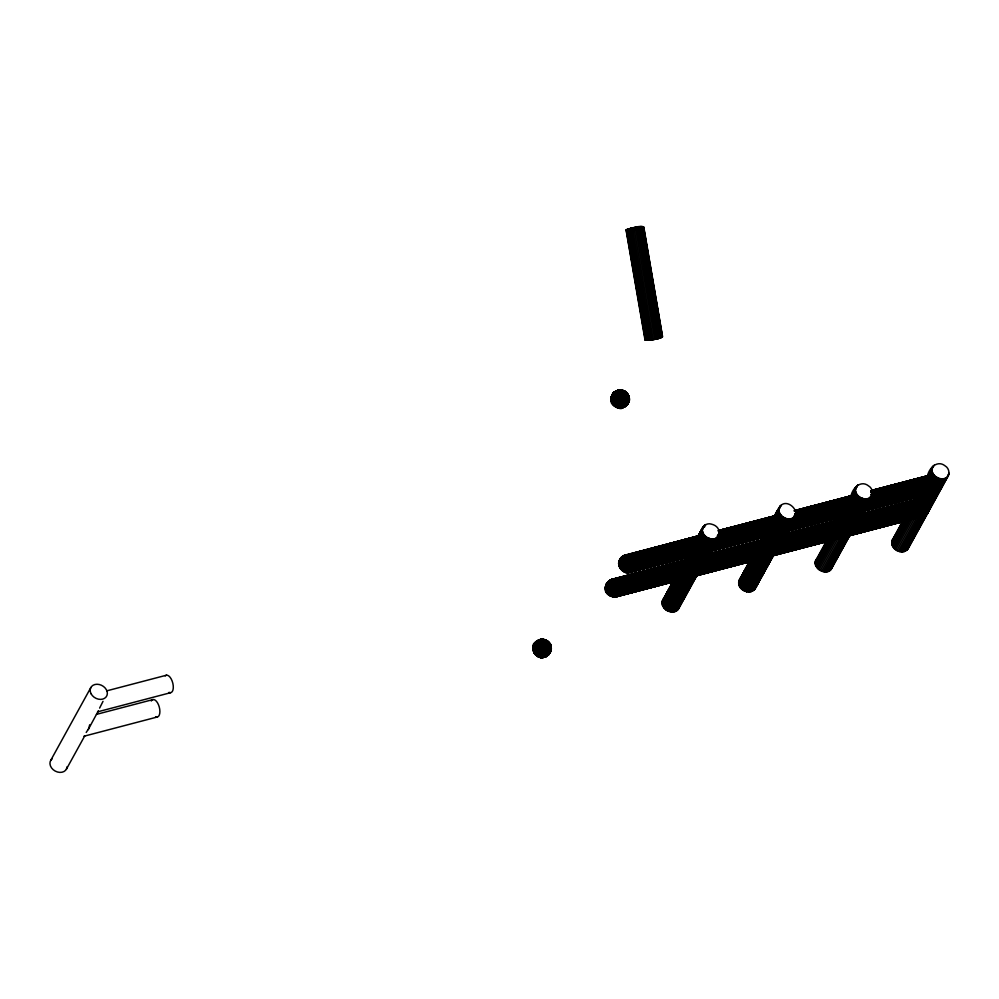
<?xml version="1.0" encoding="UTF-8"?>
<svg xmlns="http://www.w3.org/2000/svg" width="999" height="999" viewBox="0 0 999 999"><rect width="100%" height="100%" fill="white"/><g stroke="black" fill="none" stroke-linecap="round" stroke-linejoin="round"><path stroke-width="1.5" d="M613.074 403.921C604.907 386.663 632.217 385.577 624.712 405.332C622.527 411.438 608.004 405.182 615.022 400.062C618.044 396.328 630.943 391.021 628.796 400.075M617.22 407.08L618.793 407.792C635.514 405.507 629.832 385.027 615.122 399.038C605.194 411.451 634.44 409.39 628.771 396.153M534.028 650.849C530.382 644.193 544.892 636.188 549.313 642.819C556.555 647.414 537.062 665.734 550.711 651.198C553.646 640.446 536.463 648.026 535.651 654.208C539.66 660.963 553.034 655.431 550.886 647.402M535.239 653.621C537.025 657.292 541.758 658.353 545.329 656.93C547.24 656.668 551.685 651.161 547.952 654.52C541.795 659.128 529.283 645.217 537.737 641.383C522.939 644.542 546.328 670.416 551.161 647.764M613.036 402.21C608.666 400.025 622.14 391.358 627.035 393.456C634.003 400.824 623.551 411.201 615.596 405.594C609.228 402.722 610.377 392.457 617.032 390.946C621.216 394.268 623.164 400.974 624.125 406.281C623.851 408.504 631.78 401.236 628.608 397.54C623.851 395.891 612.25 401.323 615.534 406.655C632.117 416.833 620.242 382.917 614.697 393.119M624.313 406.868L622.989 407.53L624.038 407.13L624.063 405.944L615.884 391.146L624.387 406.668L626.523 404.233L625.087 406.556L622.427 404.158L622.677 401.873C620.217 393.781 610.389 387.212 624.924 391.308C633.229 396.004 625.911 411.026 616.97 407.355M629.183 399.038C628.034 391.333 616.208 398.626 613.761 402.709C612.724 409.615 626.435 409.777 626.51 402.21C631.018 379.732 599.325 393.594 615.784 406.793M628.808 400.686L629.195 398.439M621.39 391.158C610.651 387.874 630.406 391.72 620.616 390.621L622.839 391.046L620.491 390.047L616.808 391.283L620.841 390.01L626.236 392.295M625.774 406.056L623.251 406.019L619.168 401.448C614.26 397.39 613.636 384.028 617.981 396.978C620.104 399.875 621.228 405.919 625.511 402.959C627.597 402.16 628.121 404.695 626.348 405.532C622.552 409.977 618.955 405.794 624.787 404.295C631.518 407.18 608.566 409.403 611.301 399.9M627.722 395.991L628.371 397.19L628.234 394.905L626.723 392.757L622.327 390.234M624.088 390.859C642.994 410.177 595.504 412.4 626.111 398.613C633.915 397.165 623.813 410.264 624.338 404.957C624.213 400.462 621.952 389.36 616.283 391.183M618.144 407.043C629.782 412.375 623.738 387.113 616.52 391.321C628.209 386.126 628.284 416.346 615.047 406.143M626.873 405.045L627.984 401.223M624.662 405.519L625.174 406.456L620.067 402.585L620.379 399.837C622.614 398.713 628.371 395.879 629.183 399.687M616.083 391.533C611.987 392.445 616.383 398.539 617.769 400.624L617.794 402.51C621.153 407.992 628.92 406.63 629.145 400.062M534.065 645.304C533.104 656.992 532.342 643.831 535.739 642.045C539.697 638.036 547.002 638.548 549.85 643.631M621.528 406.993C628.408 406.893 629.732 392.857 622.602 390.309M624.762 405.844C639.123 393.906 607.092 406.531 621.216 407.742C640.484 396.103 617.632 382.442 611.438 400.861M628.296 400.836C630.244 404.757 619.467 408.603 624.662 404.857C625.874 400.099 623.089 388.099 616.72 391.283L617.594 390.634M615.859 391.708C610.389 395.891 619.88 405.169 624.837 406.705M607.167 591.633L605.819 590.859C604.545 587.087 605.968 581.505 610.389 580.706C590.259 597.152 636.176 606.917 611.675 579.495L610.277 580.918M713.598 545.204C720.429 538.336 722.577 526.848 711.375 524.113C706.555 522.465 700.611 526.948 702.709 532.142L698.326 538.748L627.26 556.818L619.755 561.8L618.781 563.561L618.993 565.871C629.682 583.753 638.236 563.461 625.087 555.157C620.404 556.318 617.444 561.987 619.23 566.52L619.767 566.995L618.943 564.897C617.107 562.225 622.602 554.033 623.476 557.055M850.112 534.028L849 534.69L861.288 509.815L937.162 490.447L944.367 478.583C950.623 477.26 950.024 468.643 945.154 465.909C937.412 459.552 928.72 468.169 927.497 476.286C928.321 482.217 933.016 487.25 937.661 490.759L940.971 488.773L942.132 486.613M550.274 644.517C545.679 640.496 537.662 646.141 534.54 650.312C533.978 656.393 547.989 659.34 549.15 652.634M615.372 391.571C608.653 393.981 615.034 405.906 622.34 406.231C626.248 407.817 626.86 403.034 623.214 405.507C618.681 409.578 610.589 402.947 611.475 397.627C613.711 392.882 625.486 387.874 626.061 393.181M787.924 528.871L783.291 531.718L770.167 554.495L695.104 574.288C693.918 576.798 691.495 574.962 694.767 574.013L694.168 575.973L690.484 576.086M707.579 551.635L708.179 549.675L706.118 551.748L781.817 532.38L784.627 530.856L789.947 518.918C804.37 516.258 788.735 496.64 780.244 506.068C777.597 510.689 771.89 516.246 776.173 521.428C778.358 525.037 781.068 528.496 784.627 530.856L772.527 554.233L769.829 556.031L695.067 575.874L764.11 557.867L746.74 591.733C741.782 590.771 736.85 585.252 739.297 580.119L749.025 562.512M619.168 407.792L623.039 407.455C628.084 402.972 626.51 394.155 621.977 390.184M628.209 395.03C631.018 400.611 624.587 409.578 618.643 406.968M535.551 642.245C530.107 648.538 539.248 657.305 546.078 655.594C557.242 645.991 543.131 632.829 534.403 644.942C531.356 650.212 538.061 656.043 543.256 656.093C546.815 656.867 553.446 652.11 544.767 655.831C527.347 654.333 534.14 640.122 547.664 641.183C551.972 646.453 547.527 639.298 543.831 641.795C539.622 643.169 534.64 645.491 533.216 650.037M619.355 407.917L618.481 406.206L621.778 402.335M622.727 403.983L622.677 401.873M618.306 400.237L618.219 402.147M606.031 589.697L605.382 587.037L606.793 583.041L611.538 579.482L685.626 560.139L610.676 579.994L606.593 583.553C605.144 589.922 612.1 595.829 618.169 595.292L923.725 515.834C927.871 513.886 924.662 513.136 923.101 516.321M613.898 595.866L611.051 596.341L606.43 592.37C606.081 587.212 612.874 584.615 616.957 583.129L685.476 564.385L689.872 556.393M608.965 581.231L607.679 582.929M626.698 393.319L626.323 394.992M627.347 394.53C622.764 392.307 612.424 397.277 612.35 403.321M710.489 549.775L702.772 553.284L629.72 572.402L624.462 572.002L619.842 568.031C619.492 562.874 626.286 560.277 630.381 558.791L698.888 540.047L703.271 533.441L702.709 532.142L698.576 539.373L628.046 557.929L622.152 561.213L619.055 565.097C620.616 570.129 626.76 572.702 631.593 570.953L937.661 490.759L932.329 493.131L862.961 511.076M863.523 509.677L861.138 510.801C856.493 507.292 851.81 502.272 850.986 496.328C852.197 488.211 860.901 479.607 868.631 485.964C873.501 488.686 874.113 497.315 867.856 498.638L860.639 510.489L784.739 530.631L785.077 529.757L783.016 531.568L785.314 528.746L784.103 531.593L779.907 532.33M902.734 551.848L935.576 491.958L860.614 511.538C857.729 512.45 861.825 508.341 861.263 510.589L937.661 490.759L784.502 531.056L860.114 511.438L861.288 509.815L937.162 490.447L942.981 478.821L944.367 478.583L904.132 551.61C897.751 553.396 889.36 546.753 892.332 540.022L902.022 522.44M89.685 724.774L88.711 728.633L86.201 732.442M547.939 642.832C545.654 637.1 533.841 643.806 533.091 649.088M533.104 647.839C532.08 649.288 535.127 655.044 534.49 651.673M533.266 650.436C530.556 647.19 540.871 636.001 535.751 642.881C535.114 649.063 544.78 659.64 549.275 653.846M535.751 642.669L533.478 645.916L534.015 647.964M533.891 652.272C532.904 645.654 543.219 640.971 548.888 642.394M533.141 647.464L534.752 643.269L533.466 646.403L533.878 651.385L533.116 649.462M549.712 643.381C544.867 640.159 531.331 647.577 535.077 652.447M535.826 642.432L534.49 644.817L536.6 641.62L543.618 639.497L546.291 640.322L549.45 643.081M536.875 655.719C528.858 650.062 546.59 639.76 550.724 645.479C554.832 656.331 536.962 661.488 534.065 651.323M539.448 639.747C536.838 640.871 542.007 640.409 542.882 645.604C545.904 650.524 545.392 661.5 550.886 650.586M538.798 656.93C541.271 659.24 549.837 654.72 543.181 656.855C540.184 657.879 535.402 656.555 535.264 653.034C537.162 648.226 549.388 640.784 551.011 648.039M544.655 639.997C546.053 639.697 549.912 642.881 548.026 642.494M546.565 655.656C530.232 662.075 557.28 644.268 546.528 655.719C539.597 660.351 548.439 650.124 547.39 655.544C543.444 656.43 547.614 656.056 548.501 654.183C548.638 652.822 545.779 656.73 545.616 655.531C547.739 654.732 549.637 653.196 550.474 650.911C553.271 642.407 540.397 648.076 537.924 651.523C533.641 656.68 539.085 656.942 543.344 657.442M544.205 657.28C538.074 657.017 550.586 649.412 548.476 654.757M550.574 647.14L549.288 642.944M551.148 649.013L550.986 646.415M626.885 394.867C625.774 386.438 608.354 394.805 611.825 402.06M611.313 397.902L612.537 394.78L615.072 392.457L611.888 395.741L611.825 399.712M622.427 404.158C619.005 405.082 619.392 409.89 623.264 407.167C632.817 398.613 620.641 382.13 612.225 395.429C611.638 398.688 609.802 404.982 613.736 397.664C617.257 394.892 624.05 390.01 627.884 394.318M627.534 404.22C619.23 412.799 605.519 395.841 615.272 391.908C609.752 394.168 611.251 402.235 615.958 404.645C618.656 406.443 622.34 407.255 625.362 405.781C627.335 405.869 629.557 400.524 628.021 401.798M612.787 394.118L618.206 390.696L616.42 395.592C617.956 399.038 625.012 411.451 626.873 402.934M611.85 400.424C606.93 395.267 622.315 390.459 617.27 390.684M623.738 406.943L622.04 406.73M624.213 392.02L622.852 390.409L618.606 390.746M626.435 405.02C621.528 409.078 634.265 398.264 626.161 399.35C622.564 400.062 615.372 402.809 616.745 407.23M627.971 394.83L627.884 396.978M628.87 396.753L628.808 401.573L627.185 404.682M533.091 648.413L534.19 644.755L535.776 642.969L533.266 646.815L533.903 649.425M611.263 398.851L611.326 398.164M629.195 399.113C630.819 405.057 615.958 411.301 617.632 404.782C619.03 401.76 630.282 396.99 627.959 402.872M694.293 574.225L694.692 575.249L618.281 595.067C620.179 589.822 618.031 578.858 611.113 579.582L610.501 580.494M779.532 507.092C776.735 513.311 783.915 519.58 789.947 518.918L783.578 530.157L631.705 570.729C633.591 565.471 631.455 554.52 624.525 555.244L623.064 557.504M839.922 527.135L778.358 544.343L776.698 549.5L772.527 554.233L924.4 514.81L925.199 513.648L924.537 514.485L693.518 576.273L769.829 556.031L751.086 591.708L746.74 591.733L765.521 557.654M550.324 652.01L550.549 648.301L545.479 648.551L538.985 652.559L537.499 654.857L537.749 656.368L540.996 657.354L547.39 655.794L545.267 656.081L546.128 655.219L545.704 651.46L542.257 642.931L539.81 640.072L537.874 640.434L546.078 655.594L549.462 653.221L550.774 650.012L549.85 651.36M98.377 710.826L88.212 729.607M619.992 407.692L624.762 405.894C629.67 401.448 628.508 390.359 620.879 390.172M644.992 339.81L626.073 230.132L631.455 230.569L650.274 340.022C637.3 339.023 651.76 341.146 654.695 339.385C656.318 338.773 663.511 338.224 661.925 336.201M620.966 401.998L621.291 400.187M616.42 395.592L615.272 391.508M550.049 652.097L550.037 649.8M619.667 401.111L620.591 397.227M535.014 643.156C538.873 635.826 539.135 649.188 542.932 651.323C545.953 660.701 553.696 648.713 549.875 643.731M610.639 580.307L685.302 560.114L686.713 557.542M620.579 401.398L620.729 400.474M697.215 574.949L678.583 608.766C673.513 616.695 658.903 608.716 662.774 600.162L673.026 581.605M679.245 606.381L678.583 608.766M763.174 572.802L755.094 588.711L751.086 591.708L791.333 518.681M849.962 535.064L832.08 567.519C827.871 578.571 808.566 566.508 817.432 558.204M832.08 567.519L832.292 566.283M827.609 571.665L867.856 498.638C861.475 500.412 853.084 493.768 856.056 487.037L850.986 496.328L795.329 511.138L850.936 496.665L855.594 488.186L850.961 497.077L795.966 511.738M908.803 546.228L907.429 549.637L904.132 551.61M861.263 510.589L937.162 490.447L861.463 510.102L936.625 490.059L942.981 478.821C936.95 479.483 929.769 473.214 932.579 466.995L927.497 476.286L871.84 491.096M615.996 399.213L616.171 398.176M538.311 640.709C546.528 634.64 553.134 650.262 546.078 655.594C539.735 656.093 531.393 648.176 535.739 642.045M544.93 655.906L545.654 656.655L547.002 656.018M538.573 656.793C535.826 650.724 555.469 644.005 549.487 653.583M920.566 511.488L851.56 530.219L922.065 512.45L849.999 532.005L923.438 513.374L848.288 533.641L847.951 534.69L924.25 515.097L927.484 513.061L929.232 508.991L927.484 513.061L924.25 515.097L772.102 555.619C766.72 551.76 757.08 543.369 763.461 536.288M928.521 511.563L928.645 510.876L927.434 512.212M533.466 645.966C530.956 653.184 543.081 657.904 545.579 655.719M621.44 401.735L622.452 398.039M623.713 391.645L621.54 397.614C618.056 398.663 609.752 404.87 616.808 407.055M103.009 701.36L99.613 708.091M620.017 390.347L611.9 396.328L612.387 401.386L615.784 404.982L619.917 406.543L625.461 406.081L627.647 403.209L626.922 403.896M625.037 392.595L624.712 393.768M785.314 528.746L785.027 529.895L860.639 510.489L866.458 498.876L859.54 509.665L785.027 529.895L860.102 510.102L866.458 498.876M861.825 508.703L861.55 509.852L936.051 489.61L942.981 478.821M540.621 639.447C548.376 637.662 552.285 648.051 547.964 653.521C543.493 658.553 537.999 647.727 536.475 643.593C537.212 639.148 538.723 641.882 534.577 643.918C532.504 650.187 540.034 656.418 546.078 655.594C551.111 652.397 552.072 643.768 546.628 640.484M539.672 640.596L538.973 640.771L540.297 640.746M550.087 652.584C546.903 645.217 532.355 662.762 546.153 656.031C524.363 662.437 556.343 639.984 549.013 653.583M612.961 394.056L613.586 392.919M613.923 393.107L615.059 392.307M622.015 406.98C628.396 404.583 619.83 408.541 617.669 407.105M629.158 398.064L628.608 395.804M618.069 398.613L618.319 397.602M627.934 395.304L625.736 400.149M611.8 397.24L611.95 401.148L612.1 398.738L615.571 395.429L619.967 393.094L624.637 392.083M847.477 535.539L924.087 515.372L772.102 555.619L752.359 591.246L783.241 531.693L706.93 551.935L783.241 531.693L781.318 531.967M535.476 642.469C533.316 647.652 542.769 658.066 546.303 654.283C546.316 649.675 543.531 638.261 538.199 640.759M619.055 398.876L620.629 394.168M618.793 562.687L621.428 557.305M614.984 397.402L615.259 396.391M618.681 398.239L618.955 397.24M620.953 399.525L621.228 398.564M626.348 405.532L626.922 403.434M619.655 398.526L619.942 397.552M533.628 645.654L533.928 644.842M622.24 391.358L621.878 392.47M617.357 397.365L617.969 395.404M920.628 513.836L932.329 493.131L922.077 513.961L933.416 492.832L861.488 511.638L934.49 492.445L922.864 515.334L926.685 514.198L929.082 509.827M620.729 391.233C621.515 388.886 627.247 392.669 623.551 391.483M627.597 395.179L627.172 396.403L621.54 397.614M547.165 655.756L547.914 654.133M617.02 396.753L617.332 395.779M617.981 396.978L618.98 394.18M625.761 393.718L624.25 397.452M622.664 400.337L624.387 395.904M619.442 390.809L616.47 390.946M622.402 399.662L622.714 398.738M618.618 396.615L618.943 395.654M627.21 395.08L626.723 396.366M625.012 394.393L625.411 391.82M623.401 400.811L623.713 399.937M625.824 394.992L626.061 394.343M620.267 396.578L620.953 394.755M623.189 400.124L623.513 399.225M536.575 641.37L535.764 642.207L540.297 640.109L538.299 641.008L538.961 639.959L541.683 639.323L545.404 642.045L547.664 648.738L546.078 655.594L542.744 653.87L538.786 649.737L535.926 643.493L536.201 641.783L537.824 641.021L535.764 642.095L535.614 643.856L536.063 641.758M923.95 515.909L936.637 491.396L860.264 511.675L936.637 491.396L922.864 515.334M533.778 645.067L535.127 642.844L534.615 643.543M550.936 649.038C548.851 643.856 534.752 651.161 537.612 656.368M538.786 640.009C538.936 641.008 542.257 644.892 542.869 647.215C544.967 649.05 545.067 658.528 547.827 653.508C553.021 646.615 545.367 635.352 537.724 640.809C536.962 645.616 542.907 653.034 546.241 655.182C548.189 650.349 542.519 636.363 538.948 640.659C543.431 634.927 551.997 646.89 547.502 653.496C544.555 659.203 536.226 644.655 536.95 641.021M612.961 394.368L611.45 397.49L611.962 398.264M620.916 396.278L621.266 395.367M621.116 391.596L619.617 395.329M698.051 536.151L703.021 527.135L697.914 537.175L701.66 544.517L708.104 550.899L706.93 551.935M617.045 395.204L617.757 393.469M621.253 392.644L621.853 390.634L620.916 390.447M620.204 407.954C615.147 403.846 636.163 397.127 624.775 405.994M623.064 397.814L623.788 396.054M617.669 394.842L618.381 393.156M622.265 394.293L622.577 393.531M623.226 394.73L623.538 393.968M622.802 397.115L623.164 396.228M619.293 394.742L619.642 393.881M621.291 393.918L621.603 393.156M624.125 395.229L624.437 394.468M619.929 391.958L620.441 390.547L624.05 391.071M718.818 535.739C715.509 541.058 707.267 539.198 704.058 534.677L699.65 541.47L630.381 558.791L699.238 540.746L703.271 533.441L704.058 534.677L700.586 542.981L631.543 561.575C628.109 563.723 621.528 565.534 621.927 570.479L625.861 572.464L629.707 572.365L704.944 552.584L693.081 574.1L618.319 594.293L616.833 596.153L692.607 576.448L694.692 575.249L692.819 573.326L693.693 572.839M716.483 537.649L776.173 521.428L780.581 514.622L777.11 522.939L715.571 539.51M793.006 517.594L852.684 501.373L857.092 494.58L853.621 502.884L792.095 519.455M933.615 474.537L929.657 482.08L869.58 497.652L929.207 481.331L933.615 474.537L930.144 482.842L868.606 499.413M629.008 398.638L628.134 400.287M614.135 395.154L614.51 394.268M624.063 399.051L624.437 398.176M624.225 399.762L625.374 397.215M624.363 400.474L625.124 398.776M622.302 557.067L623.801 556.356C626.86 555.819 630.406 566.908 631.593 570.953C627.047 575.049 628.009 569.018 631.73 568.718L705.906 549.25L710.464 538.748L704.695 548.076L631.568 567.282C626.473 568.194 623.713 575.886 631.593 570.953L632.267 568.843L705.306 548.688L710.464 538.748M858.341 508.591L786.8 528.334L858.94 509.153L863.498 498.663L857.729 507.979L788.461 526.635L858.341 508.591L863.498 498.663M940.022 478.608L934.864 488.548L863.323 508.291L935.464 489.11L940.022 478.608L934.252 487.937L864.972 506.58M619.318 393.356L619.642 392.619M625.724 396.416L626.048 395.679M783.578 530.157L788.486 518.931L782.429 529.195L710.289 548.401L783.578 530.157L708.516 549.949M631.568 567.282L632.404 566.108L703.446 546.74L708.978 538.311L704.695 548.076L632.404 566.108L631.256 565.709L625.037 570.229L625.274 572.252L628.496 572.252L631.593 570.953L623.476 555.931M718.031 530.744L775.236 515.721L780.244 506.068L774.462 516.383L718.805 531.181M862.025 498.214L857.729 507.979L788.448 525.262L856.493 506.643L862.025 498.214L857.105 507.33L788.423 525.237M866.395 504.757L933.004 486.6L938.536 478.171L934.252 487.937L864.972 505.219M614.647 394.767L615.022 393.906M624.825 397.315L625.187 396.491M617.794 402.51L614.472 397.827L613.96 394.168M615.409 406.243L617.544 407.542L622.377 407.654L620.804 407.58L620.716 406.468L624.924 403.084M703.271 533.441L699.65 541.47L631.006 560.127C627.147 561.975 620.379 564.223 620.754 569.368L623.151 570.242M779.782 513.399L776.173 521.428L717.432 536.101L775.761 520.691L779.782 513.399L775.524 520.229L717.332 535.926M795.329 515.434L851.922 499.95L856.305 493.344L852.684 501.373L793.955 516.058M871.852 495.379L928.446 479.895L932.829 473.301L929.207 481.331L871.977 495.629M622.752 556.143C622.639 561.788 627.472 567.245 631.593 570.953L626.573 572.152L623.126 570.791L625.811 566.845L630.806 564.06L632.255 564.61L702.247 545.279L707.554 537.662L703.446 546.74L632.255 564.61L631.256 565.709M713.236 543.331L778.758 525.224L784.078 517.607L779.969 526.685L713.361 544.855M860.601 497.564L855.881 505.919L791.295 522.939L855.281 505.182L860.601 497.564L856.493 506.643L791.22 523.026M937.112 477.522L932.404 485.876L866.308 503.284L931.805 485.139L937.112 477.522L933.004 486.6L866.258 503.359M619.255 391.246L618.718 392.432M624.837 400.337L625.224 399.5M627.734 397.902L628.034 397.265M618.006 390.484L621.715 390.109M614.035 394.642L615.234 392.407M630.232 562.4L631.967 563.086L701.111 543.756L706.243 536.813L702.247 545.279L631.967 563.086L630.806 564.06M782.754 516.77L778.758 525.224L714.46 541.52L778.184 524.475L782.754 516.77L777.634 523.701L714.497 541.358M791.008 521.303L854.145 503.658L859.277 496.728L855.281 505.182L790.983 521.478M867.532 501.261L930.668 483.603L935.801 476.673L931.805 485.139L867.507 501.423M618.93 390.971L618.418 392.033M624.962 406.268L624.974 405.307L624.125 406.281C616.458 408.017 607.005 395.841 615.821 391.271M616.296 393.656L616.67 392.894M626.385 397.103L625.624 398.676M620.379 568.518L623.189 571.216L628.945 572.377L702.772 553.284L691.895 573.026L618.856 593.181L617.02 596.515L615.222 596.927L687.25 577.946L668.743 611.338L686.238 577.971L685.277 577.884L667.32 610.689L684.365 577.722L665.996 609.852L682.042 578.458L664.822 608.841L680.606 579.333L663.823 607.704L678.758 579.532M702.709 532.142L698.888 540.047L629.657 557.592L628.833 559.265L631.006 560.127L700.586 542.981L705.057 535.814L701.111 543.756L631.543 561.575L629.57 560.776M794.642 514.223L851.36 498.651L855.743 492.045L851.922 499.95L794.742 514.448M871.153 494.168L927.884 478.608L932.267 472.003L928.446 479.895L871.253 494.393M626.423 572.002L629.72 572.402L631.593 570.953C625.761 572.39 618.631 567.569 619.168 561.276L621.478 558.741L626.473 555.956L697.914 537.175L702.347 529.52L698.126 538.174L628.883 556.58L628.046 557.929M719.442 531.718L774.412 516.845L778.87 509.478L774.65 518.119L718.955 532.929M795.316 511.301L850.961 497.077L855.381 489.435L851.173 498.076L795.466 512.887L851.36 498.651L855.431 490.734L851.173 498.076L796.016 511.95M847.851 515.397L840.496 530.494L849.25 514.36M871.003 492.082L927.472 477.035L931.905 469.38L927.684 478.022L871.99 492.844M917.681 509.078L925.037 493.981M702.484 565.409L764.772 548.813L771.353 535.389M770.167 554.495L695.379 573.139L769.018 553.546L778.933 533.316L781.817 532.38L770.167 554.495L695.104 574.288M616.133 391.009L615.609 391.845M612.787 393.968C611.912 398.713 612.25 391.895 615.734 391.845C608.329 395.916 619.355 406.668 624.425 406.406M536.925 641.745L537.674 641.395M548.601 654.582C552.634 650.424 545.054 651.286 543.369 653.408C538.299 656.168 544.705 660.027 537.237 655.806M549 654.208L549.125 653.121M688.673 556.268L684.914 563.086L616.246 581.942L615.421 583.616L617.594 584.465L687.175 567.332L693.943 555.032M841.857 531.306L850.137 514.66L840.708 530.581M918.381 511.263L926.647 494.617M612.437 396.029L612.762 395.379M626.498 397.827L625.699 399.413M693.518 576.273L694.692 575.249L618.581 594.33L693.643 574.55L706.018 552.097L629.932 571.528L631.73 569.954L706.493 549.75L713.423 538.961L707.604 550.586L631.705 570.729M628.371 398.114L627.285 400.075M624.612 403.783L625.224 403.009M843.256 532.08L852.696 513.523L860.114 511.438L847.726 535.152L846.34 535.389L826.223 571.903M846.34 535.389L859.053 512L784.028 531.668L860.114 511.438L783.74 531.718L860.114 511.438L846.34 535.389L857.979 512.487L783.74 531.718L784.465 529.982M919.767 512.037L929.22 493.481L931.268 493.344L920.616 513.761M627.11 404.433L624.637 406.693M734.452 565.222L762.761 557.917L743.843 590.646L761.488 557.792L742.519 589.797L758.566 558.404M615.559 393.556L616.645 391.596M691.52 576.923L671.715 612L689.36 577.622L692.607 576.448L673.189 612L691.52 576.923L616.308 596.753L612.449 596.803L608.516 594.83C608.116 589.872 614.697 588.061 618.131 585.913L687.175 567.332L694.18 574.924L707.08 551.535L631.468 571.153L629.72 572.402M768.868 535.464L763.199 546.515L703.121 562.087M628.071 397.989L627.36 399.325M704.445 527.147L705.756 524.6M837.749 524.45L841.982 516.208M838.96 524.463L843.119 516.383M914.26 504.395L918.506 496.166M914.784 505.769L919.642 496.328M839.048 527.085L845.266 515.072M915.571 507.042L921.79 495.029M616.108 393.219L616.82 391.87M776.373 514.46L777.734 511.813M779.108 509.178L781.156 505.219L775.236 515.721L718.506 530.581M626.473 555.956L697.939 536.426L702.559 528.284L697.914 537.175L625.749 555.394L620.004 559.215C618.556 565.571 625.511 571.49 631.593 570.953C626.373 568.743 621.053 562.937 621.753 557.017L623.801 556.356L619.992 559.215L619.767 561.938M766.133 535.601L761.688 543.668L706.243 558.329L761.887 544.105L765.858 536.5M755.144 559.29L740.334 587.662L756.093 560.327M787.924 530.731L854.744 513.399L844.093 533.816L855.818 513.186L845.566 534.003L856.892 512.874L784.977 531.68L857.979 512.487L845.654 534.04M932.117 468.144L927.472 477.035L871.84 491.246L927.459 476.623L932.117 468.144L927.497 476.286M762.761 557.917L745.254 591.296L764.11 557.867M545.779 656.705C548.488 655.494 536.525 658.878 533.953 652.022L534.315 652.697M704.058 534.677L700.099 542.22L631.006 560.127M705.531 557.28L761.238 542.469L764.085 537.037M756.218 560.476L741.333 588.798L758.516 558.366M780.581 514.622L776.623 522.177L716.545 537.749M857.092 494.58L853.134 502.122L793.056 517.694L853.621 502.884L858.104 495.716L854.145 503.658L791.982 519.58M840.084 528.234L847.09 514.872M916.595 508.179L923.613 494.83M677.06 579.482L662.462 605.169L675.449 580.606M678.558 579.545L663.024 606.468L677.285 579.47M753.583 559.44L738.985 585.127L751.972 560.551M754.944 559.303L739.547 586.425L753.795 559.428M770.416 534.615L763.698 547.277L702.16 563.848M624.25 402.647L625.699 401.586M699.737 534.477L704.645 525.262L699.213 534.502M614.722 596.415L616.308 596.753L618.056 595.491L693.656 575.886L674.575 611.763L714.809 538.723L707.604 550.586L631.73 569.954L707.604 550.586L631.992 569.992L707.067 550.199L713.423 538.961M751.161 561.538L738.673 583.803L750.699 561.176M767.794 536.301L762.749 545.766L703.071 561.987M698.526 571.016L767.794 552.372L778.933 533.316L777.534 533.528L766.558 551.036L701.286 567.42L765.946 550.312L774.899 533.454L765.346 549.575L701.31 567.257M795.391 510.801L852.459 495.804L851.473 495.729L856.755 486.026L851.086 496.053L794.392 510.926L851.248 495.854L857.679 485.177L852.085 495.704L795.291 510.776M930.706 471.703L928.595 475.649L871.815 490.721M934.202 465.122L927.771 475.811L870.941 490.834M612.325 395.891L613.061 394.63M766.445 536.451L762.1 544.567L705.419 559.865L762.349 545.042L767.644 536.038M847.951 534.69L924.662 514.148L773.75 553.171L792.607 518.219M917.844 509.14L925.773 494.318M702.347 529.52L697.989 537.649L628.071 555.794L627.26 556.818M855.381 489.435L851.036 497.552L795.991 511.838M931.905 469.38L927.547 477.497L871.016 492.17M708.978 538.311L704.07 547.427L632.404 566.108M707.529 555.806L761.063 541.77L763.81 536.688M765.609 535.639L761.513 543.244L706.218 558.241M755.419 559.665L740.334 587.662L755.744 560.014M938.536 478.171L933.628 487.287L864.947 505.194M665.996 609.852L682.792 578.796M671.715 612L690.446 577.322L617.02 596.515M836.663 523.351L840.171 516.858M837.499 523.214L841.121 516.483M913.885 501.998L916.695 496.815M913.286 504.507L917.644 496.441M837.774 524.612L842.781 515.409M914.285 504.57L919.292 495.354M674.387 580.956L662.1 602.559L673.588 581.468M698.214 535.951L703.721 526.123L698.214 535.951L623.788 555.769M674.625 580.943L662.15 603.858L675.374 580.269M750.099 561.426L738.623 582.504L750.449 561.188M738.673 583.803L751.148 560.901M777.372 548.201L786.9 530.744L777.884 546.89L843.98 530.669L777.372 548.201L787.137 530.569L775.861 550.786L847.015 532.779L774.874 552.01L786.288 531.043L773.75 553.171M775.861 550.786L845.591 531.843L776.698 549.5L786.525 531.456M836.937 522.015L839.859 516.645M851.248 495.854L856.056 487.037M839.697 517.757L838.273 520.379L839.722 517.832M841.882 531.505L851.735 513.449M914.185 500.624L916.383 496.603M927.896 476.311L870.891 490.934L927.609 476.011L932.579 466.995M673.388 581.505L662.312 601.311L672.627 582.467M703.021 527.135L697.939 536.426L625.749 555.394M662.774 600.162L665.846 595.641M667.295 592.994L673.101 582.392M662.462 605.169L676.273 579.919M749.55 561.563L738.835 581.268L749.887 561.063M762.924 537.462L761.201 540.372L707.454 554.52L762.274 540.122L708.378 554.383M749.537 561.713L739.997 579.108L746.715 567.644M748.164 564.997L749.612 562.35M763.149 537.275L761.001 541.196L707.517 555.669M738.985 585.127L752.06 561.201M764.647 570.092L768.356 563.336M769.829 560.626L771.315 557.929L769.667 560.639M837.362 521.216L839.547 517.22M915.334 498.501L913.885 501.161L916.395 496.84M663.473 599.15L673.014 581.755M702.559 528.284L697.901 536.763L627.247 555.232M755.094 588.711L773.588 555.082L754.395 589.735L773.613 554.333L755.768 586.326M50.624 760.551L90.859 687.512M66.421 769.143L84.803 735.788L84.141 736.163M626.985 399.313L627.384 398.589M533.653 645.991L533.454 647.489M533.691 647.827L533.466 650.961M546.441 655.494L545.142 656.181M545.641 655.931C546.203 657.529 548.601 653.796 546.253 654.757C542.732 656.518 546.341 656.293 545.167 656.818M550.724 650.611L549.85 651.91M662.312 601.311L673.114 581.406M686.775 556.605L684.49 561.113L687.175 567.332M610.514 579.832L614.597 585.764L618.169 595.292C612.35 596.74 605.219 591.908 605.756 585.614L608.066 583.079L613.061 580.307L684.502 561.513L686.738 557.454M687.474 556.73L684.577 561.987L614.66 580.132L608.291 584.253L605.369 587.899C605.881 593.793 612.874 597.277 618.169 595.292L609.902 580.132M613.836 581.156L684.715 562.512L688.236 556.118M689.61 555.644L685.164 563.723L616.246 581.942C612.125 583.066 605.506 585.864 605.819 590.859M663.024 606.468L677.559 580.094M690.946 555.794L685.826 565.084L616.957 583.129L686.238 565.809L691.37 556.493M693.356 554.457L686.688 566.558L617.594 584.465C613.736 586.313 606.955 588.561 607.342 593.706L609.777 595.554L614.11 596.803L611.962 595.566M609.777 580.444C608.204 585.214 614.397 591.845 618.169 595.292L613.149 596.49L609.715 595.142L612.387 591.183L618.543 587.424L687.699 568.094L694.742 555.307M696.216 554.42L688.249 568.868L618.543 587.424L616.82 586.738M612.25 579.245L608.329 581.356C607.629 587.287 612.961 593.081 618.169 595.292L613.461 596.765L611.313 595.779L612.762 593.144L618.843 588.96L688.835 569.617L697.777 553.371M698.688 553.546L689.422 570.367L618.843 588.96L617.394 588.399M617.832 590.059L618.98 590.459L690.034 571.078L699.662 553.621L701.71 553.483L691.271 572.427L618.144 591.62C613.061 592.544 610.302 600.224 618.169 595.292C612.399 594.567 606.68 588.848 607.255 582.829L613.024 579.283L685.302 560.114M675.836 611.301L716.083 538.274M679.994 605.019L693.406 580.681M694.904 577.971L696.39 575.274M703.845 561.75L709.065 552.285M715.771 540.109L719.492 533.341M676.947 610.626L696.328 575.474M697.814 572.764L709.74 551.123M711.238 548.426L717.195 537.599M677.871 609.777L697.252 574.612M698.738 571.915L710.664 550.274M712.15 547.564L719.28 534.59M700.187 569.542L710.626 550.611M763.273 536.688L761.051 540.721L708.403 554.732M738.835 581.268L750.099 560.839M778.87 509.478L774.475 517.432L719.455 531.843M706.081 556.343L761.238 542.469L764.06 537.35M739.547 586.425L754.07 560.052M762.349 545.042L767.469 535.739M769.867 534.415L763.199 546.515L770.204 534.715M701.086 565.696L764.21 548.051L771.265 535.264M742.519 589.797L760.314 557.504M700.024 569.28L767.794 552.372L777.534 533.528L776.173 533.578L766.558 551.036L699.949 569.193M769.018 553.546L780.369 532.929L708.453 551.735L781.817 532.38L769.018 553.546L698.513 571.091M779.695 542.919L786.35 530.831L777.884 546.89L842.282 529.657M787.012 529.732L795.266 514.647M773.626 554.745L755.556 587.574L773.588 555.082M788.673 527.522L795.803 514.535M790.122 525.149L795.341 515.684M815.346 561.213L826.523 540.934M836.887 522.14L839.722 517.007M815.147 562.462L827.06 540.821M815.196 563.761L827.859 540.771M815.509 565.072L829.657 539.385M816.058 566.371L830.968 539.323M844.055 515.584L838.336 525.961L845.117 514.822M856.305 493.344L852.284 500.649L795.391 515.559M816.857 567.607L831.755 540.559M817.856 568.743L834.252 538.998M819.03 569.755L836.175 538.648M820.354 570.591L838.236 538.136M821.777 571.241L840.409 537.437M823.263 571.69L842.632 536.525M824.762 571.903L844.879 535.389M828.883 571.203L869.118 498.176M836.762 558.166L838.248 555.456M839.734 552.759L844.217 544.642M845.703 541.933L849.425 535.177M854.644 525.711L856.131 523.001M857.629 520.304L859.115 517.594M860.601 514.885L862.1 512.187M868.805 500.012L872.527 493.256M829.994 570.541L849.362 535.377M850.861 532.667L862.786 511.026M864.272 508.329L870.229 497.502M853.695 528.296L864.123 509.365M867.107 503.958L872.327 494.493M830.918 569.68L850.286 534.515M851.785 531.818L863.66 510.514M865.196 507.467L871.865 495.641M860.214 515.309L913.935 500.986L916.233 496.965M891.87 541.171L903.046 520.879M891.657 542.407L903.583 520.779M891.707 543.706L905.131 519.368M892.02 545.029L906.18 519.33M892.582 546.328L906.742 520.629M914.847 505.919L920.579 495.529M932.829 473.301L928.795 480.606L871.915 495.504M893.368 547.564L909.028 519.168M894.38 548.701L910.776 518.943M895.554 549.7L912.699 518.593M896.877 550.549L914.759 518.094M898.301 551.198L916.932 517.382M899.774 551.635L919.155 516.483M901.273 551.86L921.403 515.347M905.394 551.161L945.641 478.121M906.505 550.486L946.752 477.46M947.564 475.911L949.05 473.201M907.429 549.637L948.838 474.45M908.141 548.626L948.376 475.586M839.56 516.995L837.387 520.929L839.684 516.77M913.91 500.886L916.083 496.953M913.948 500.799L916.208 496.728M664.397 598.301L669.692 588.786M662.1 602.559L673.938 581.231M838.76 538.011L775.062 554.695L840.996 537.774L772.814 555.731L753.471 590.584L772.102 555.619L846.902 536.163M843.381 532.08L853.708 513.511L784.977 531.493L851.185 513.923L830.344 519.293M919.892 512.025L930.219 493.456L862.986 511.051L927.709 493.881L914.31 497.327M663.823 607.704L679.22 580.057M761.063 541.77L763.973 536.575M836.737 523.301L840.409 516.695M916.932 496.653L913.248 503.259L917.257 496.466M615.409 393.131L616.158 391.845M763.174 536.913L761.051 540.721L707.417 554.607M769.829 556.031L749.7 591.945L768.406 556.73L694.168 575.973L769.829 556.031L694.53 575.511M785.901 530.394L772.527 554.233L848.288 533.641L774.874 552.01L786.475 531.443M839.16 527.21L845.691 515.559M927.771 475.811L933.278 465.984L928.595 475.649L871.503 490.509M915.671 507.167L922.214 495.516M628.346 398.838L627.597 400.112M534.727 645.054L535.089 644.405M763.248 537.2L761.001 541.196L706.88 555.244M699.45 534.465L704.645 525.262M707.554 537.662L702.846 546.016L632.255 564.61M719.38 530.569L774.612 516.033L780.244 506.068M784.078 517.607L779.357 525.973L713.274 543.381M836.937 522.102L839.884 516.895M794.542 510.689L851.747 495.679L857.679 485.177M871.066 490.646L928.271 475.624L930.494 471.69M673.189 612L693.656 575.886L617.295 596.153L693.656 575.886M762.924 537.562L761.812 540.072L707.629 554.295M761.887 544.105L766.345 536.238M850.986 496.328L855.594 488.186M837.499 523.389L841.857 515.684M913.286 504.632L918.381 495.629M743.206 574.225L747.776 566.196M767.994 536.575L762.749 545.766L705.531 560.064M764.772 548.813L772.976 534.465L765.346 549.575L702.547 565.484M855.743 492.045L851.623 499.275L794.68 514.335M932.267 472.003L928.133 479.233L871.203 494.28M922.164 513.998L934.49 492.445M840.221 528.321L847.701 515.259M916.745 508.266L924.962 493.906M631.73 568.718L632.404 567.532L705.306 548.688M606.181 591.708C608.428 595.866 614.023 597.24 618.169 595.292C613.636 599.388 614.585 593.356 618.306 593.056L618.993 591.883L691.895 573.026M667.32 610.689L686.238 577.971L650.486 587.187M766.046 535.414L761.513 543.244L705.594 557.43M783.828 534.902L786.176 530.856M836.825 523.251L840.733 516.508M837.811 524.775L842.931 515.946M914.335 504.732L919.455 495.904M668.743 611.338L688.299 577.834L689.36 577.622L670.217 611.788L688.299 577.834L615.534 596.715L687.25 577.946M917.232 510.526L926.56 494.567M761.238 542.469L764.322 537.212M767.382 535.576L762.1 544.567L706.33 558.503M746.74 591.733L766.957 557.267L695.042 576.073L768.406 556.73L748.239 591.957L766.957 557.267L695.791 575.923M705.906 549.25L711.962 538.973L706.493 549.75L632.267 568.843M858.94 509.153L864.997 498.876L859.54 509.665L786.787 528.371M935.464 489.11L941.52 478.833L936.051 489.61L863.311 508.316M538.111 640.284L546.078 655.594L547.29 650.973L546.353 645.229L543.656 640.784L540.047 639.572M548.476 654.645L546.903 655.968M706.243 536.813L701.66 544.517L631.967 563.086M859.277 496.728L854.707 504.42L792.419 521.016M914.934 506.056L921.627 494.78M935.801 476.673L931.218 484.378L867.457 501.361M842.007 531.505L852.696 513.523M626.236 229.87C645.416 232.642 651.972 220.904 626.236 229.87L645.342 339.985L646.74 340.172L627.921 230.732M699.787 534.552L702.022 530.819M853.571 493.219L852.085 495.704L794.292 510.789M534.59 644.942L534.89 644.205M843.506 532.067L854.744 513.399M919.217 513.349L931.268 493.344M628.758 401.298L628.021 402.347M626.773 405.02L626.785 403.746L624.875 403.708M547.115 655.481L548.826 654.183M839.285 527.322L846.952 514.722M915.796 507.267L923.476 494.68M765.946 550.312L776.173 533.578M534.003 644.929L535.739 642.782M771.041 535.352L763.698 547.277L703.196 562.187M614.635 582.28L615.471 580.931L684.914 563.086M784.377 531.243L784.153 530.144M550.174 652.347L548.776 654.382M924.412 515.696L925.199 513.648M626.698 401.498L627.16 400.799M617.619 390.459C617.657 391.071 616.595 390.871 616.783 390.709M534.415 644.68L537.949 641.683M622.377 556.893L623.801 556.356C615.596 559.153 625.337 571.253 631.593 570.953C627.434 572.902 621.84 571.515 619.592 567.37M926.685 514.198L928.096 512.337M625.299 402.347L626.985 401.523M546.628 655.157L546.078 655.594C548.089 650.274 546.291 641.208 540.197 639.56M892.332 540.022L895.067 537.487M621.091 558.591L620.092 560.014L620.991 558.341M627.709 400.911L626.51 402.21M614.635 392.307L613.049 393.831L612.837 396.341L616.483 402.734L620.629 405.544L624.125 406.281L622.926 402.497L624.55 401.86M548.139 654.932L546.465 656.256M549.363 653.783L550.399 650.012L549.812 650.799M618.144 591.62L618.98 590.459L690.659 571.765L700.661 553.608L628.646 572.589M540.896 639.41C543.518 638.836 544.905 640.496 541.495 639.647C538.923 640.097 537.3 641.058 540.759 639.56C548.151 639.048 550.149 650.799 546.078 655.594M698.713 535.776L624.05 555.968L698.438 535.826M860.614 511.538L860.976 509.94M626.51 402.909C627.422 401.148 628.671 403.833 627.297 404.445M98.227 711.438L97.565 711.825M684.802 560.289L684.49 561.113L612.325 579.745M614.048 393.569L613.573 395.017M540.084 639.984L538.299 641.008C539.36 638.024 548.476 640.684 544.805 640.371M927.671 511.825L928.558 510.801M607.604 582.38L606.58 583.553L606.98 584.64M544.168 639.672L536.75 642.02M613.985 393.494L613.573 394.143L614.885 391.883M924.874 515.447L924.25 515.097L925.561 513.636M613.948 393.406L613.498 394.043L614.472 392.083M541.62 639.397L538.299 641.008L540.422 639.535M534.827 643.456L535.776 642.557M536.888 641.87L538.124 641.258M535.452 642.369L536.238 641.583M548.801 654.482L546.378 655.519M534.989 643.094L537.787 641.058L535.914 641.92M927.572 512.587L924.25 515.097L925.274 515.159M541.208 639.547L538.299 641.008L540.134 639.697M537.674 641.708L538.161 641.258L536.875 641.932M613.061 580.307L684.527 560.764L611.675 579.495M625.324 406.393L625.674 405.257M627.035 404.832L625.561 405.969M548.938 653.995L548.226 654.795M624.038 407.13L616.895 406.481L612.125 402.46M927.184 513.611L924.25 515.097L925.836 513.698M698.551 536.625L697.876 537.212L698.95 536.563M685.526 560.901L685.926 560.414M926.435 514.01L927.384 513.174M609.278 580.844L610.389 580.706M538.299 641.008L540.172 640.022M613.773 392.719L614.472 392.182M547.952 654.52C557.38 640.509 525.674 662.562 546.091 656.068M774.612 516.033L775.686 515.771L718.805 530.831M615.571 391.62L611.888 396.178M625.511 406.193L626.473 405.394M537.337 640.883L536.401 641.97L538.199 641.033M533.966 652.335C535.601 657.005 541.421 657.779 545.329 656.768M783.491 531.743L784.627 530.856L782.979 529.52L782.467 529.895L784.627 530.856L781.53 532.155M860.014 511.688L861.138 510.801L860.077 509.128L858.978 509.852L861.138 510.801L860.264 511.675L936.637 491.396M536.226 641.658L537.075 640.946M538.161 641.258L537.512 641.62M924.25 515.097L926.011 513.836M624.787 406.406L624.088 406.78M536.525 641.433L537.474 640.784M925.224 515.347L926.023 514.785M706.568 551.947L708.104 550.899L707.717 549.875M693.156 576.286L694.692 575.249L693.431 574.762M616.845 391.283L619.992 389.997M859.802 511.675L861.138 510.801L859.502 509.478M623.626 406.98L620.891 407.505M541.421 656.743L544.293 657.242L545.953 655.844L539.984 656.942M614.285 392.257L614.997 391.883M740.921 578.246L742.032 577.584M631.206 571.515L707.08 551.535L631.206 571.515L706.018 552.097M620.379 399.837L615.834 403.484L615.034 406.044L616.733 406.73L615.821 405.869M621.715 403.134L622.926 402.497M706.293 551.873L708.104 550.899L706.231 548.988M692.881 576.223L694.692 575.249L693.094 575.062M859.639 511.613L861.138 510.801L859.889 510.664M624.75 405.869L623.438 406.568L624.412 406.368M537.924 640.721L539.647 640.396L538.961 640.034M544.817 657.092L546.316 656.131M623.339 555.956L624.2 555.519M609.914 580.307L610.789 579.857M617.444 390.934C618.493 388.961 624.625 391.021 620.666 390.909M538.136 640.559L540.646 639.51M545.991 656.118L543.481 657.292L537.912 656.48M544.467 656.905L542.295 657.529L538.124 656.243L534.053 652.634M859.54 511.513L861.138 510.801L859.702 510.864M706.118 551.748L708.104 550.899L705.444 549.55M616.995 390.709L620.204 390.222M545.816 656.593L544.28 657.055M545.329 656.93L544.555 657.105M543.481 657.292L545.953 655.844L543.094 657.467L540.434 656.905M619.83 390.559L617.682 391.071L620.491 390.047M621.715 407.517L623.326 407.03M617.657 391.034L620.042 390.147M782.966 531.443L784.627 530.856L783.366 530.706M859.49 511.388L861.138 510.801L859.577 511.051M614.76 406.094L618.581 407.542L623.463 407.33M538.761 640.134L539.997 639.959M545.067 657.017C539.373 655.868 549.85 653.346 550.099 651.398C555.619 638.448 533.366 646.378 535.114 654.258M706.056 551.548L708.104 550.899L706.505 550.724M692.644 575.899L694.692 575.249L692.844 575.362M543.044 657.305L544.842 656.593L542.27 657.392L543.618 657.404M617.707 391.121L619.88 390.659M776.698 549.5L844.005 530.819M629.657 557.592L698.326 538.748L702.397 530.819L698.126 538.174L628.071 555.794M779.707 542.17L839.385 525.699M855.394 524.487L918.218 507.355M841.982 528.146L778.209 545.591L842.307 529.545M854.257 526.423L918.63 508.866M858.116 519.13L914.859 503.771M617.594 584.465L686.238 565.809M840.209 523.988L780.631 540.222L839.322 525.536L781.056 541.246M857.304 520.804L915.571 504.97M856.405 522.602L917.694 505.906M920.416 509.989L852.984 528.346L920.554 511.401M711.937 546.678L781.206 528.034L786.987 518.706L782.429 529.195L711.925 546.74M782.117 536.363L837.786 521.316M858.853 517.644L914.085 502.747M796.078 528.134L787.137 530.444L795.991 527.996M871.028 508.354L875.474 507.155M859.54 516.358L914.759 501.548L861.076 514.585M781.181 538.536L837.949 523.276M540.721 639.76L542.507 639.822M640.496 551.535L624.1 555.644L699.038 535.801L624.525 555.244M786.25 533.903L838.111 520.129M862.774 513.848L916.133 499.687L861.2 514.01M783.865 534.69L839.31 519.892L784.927 534.078M783.278 535.177L838.498 520.454M782.904 536.763L838.598 521.965M618.306 593.056L692.494 573.588L703.858 552.971L630.431 572.177M618.281 595.067L694.18 574.924L618.319 594.293L694.18 574.924M624.188 555.794L699.425 535.901L624.325 555.631M632.854 553.796L637.325 552.609M647.739 549.85L652.21 548.676M655.182 547.889L659.652 546.703L655.257 547.777M667.095 544.73L643.468 550.761M674.537 542.769L686.45 539.61L670.179 543.806L686.475 539.585M689.422 538.823L698.363 536.463M719.792 530.919L724.238 529.745M727.21 528.958L736.126 526.585M739.098 525.799L743.543 524.625M746.515 523.838L774.737 516.346L746.066 523.801M796.315 510.939L808.228 507.792M815.671 505.819L820.129 504.632M823.114 503.846L827.572 502.672L811.275 506.893M835.027 500.699L811.35 506.805M837.999 499.912L849.912 496.753M872.826 490.896L877.297 489.71M880.281 488.923L892.182 485.776M895.166 484.99L904.095 482.617M907.08 481.83L911.538 480.656L895.216 484.902M918.98 478.683L875.998 489.847M921.965 477.897L927.921 476.311M631.468 571.153L708.104 550.899L706.256 551.023M719.605 548.076L715.122 549.263L724.025 547.027M730.069 545.304L734.552 544.118M749.5 540.172L753.983 538.985M707.941 551.173L784.627 530.856L783.191 530.906M628.945 572.377L698.151 554.02L662.412 563.236M861.687 513.986L913.848 500.237M635.814 573.801L640.284 572.627M643.256 571.828L647.727 570.654M650.699 569.867L655.169 568.681M658.141 567.894L674.525 563.561M686.438 560.414L673.076 563.886M707.854 554.87L712.312 553.696M715.284 552.897L731.618 548.563M734.59 547.777L739.048 546.603M742.02 545.816L761.325 540.696L708.528 554.433M811.525 527.884L816.033 526.698M826.548 523.913L831.056 522.714M860.888 514.51L914.622 500.274M864.147 513.948L876.185 510.764M879.195 509.965L915.296 500.399L901.847 503.871M895.579 505.819L900.087 504.62M618.056 595.491L694.692 575.249L690.609 576.46M923.725 515.834L848.413 535.764L921.602 516.72L849.25 535.726M795.042 510.526L851.747 495.679M871.615 490.472L928.271 475.624M106.918 690.809L166.546 675.187M628.508 554.795L640.396 551.673M643.368 550.899L652.285 548.551M718.431 531.131L724.362 529.57M727.322 528.796L751.036 522.564M753.995 521.79L774.737 516.346M871.902 490.746L928.983 475.749M796.403 510.801L808.303 507.679M875.898 489.972L892.244 485.676M622.514 556.705L623.801 556.356M842.856 498.976L847.352 497.789M784.839 530.407L860.639 510.489L784.939 530.157M631.143 571.278L635.651 570.104M655.157 564.972L643.156 568.131L647.514 567.07M658.166 564.185L662.662 563.011M665.671 562.212L670.167 561.038M673.176 560.252L677.672 559.065M688.186 556.306L692.694 555.119M787.187 530.394L796.191 528.034M799.188 527.247L803.696 526.061M814.197 523.301L818.705 522.127M833.715 518.181L838.223 516.995M841.22 516.208L845.728 515.034M871.203 508.379L880.219 506.018M883.216 505.232L887.724 504.045M898.226 501.286L902.734 500.099M913.236 497.34L917.744 496.166M97.84 711.775L170.604 692.694M709.203 551.585L780.369 532.929M785.763 531.518L856.892 512.874M862.249 511.488L933.416 492.832M96.478 714.36L153.134 699.537M708.054 554.145L761.812 540.072M785.426 533.878L838.71 519.905L784.789 534.078M610.913 579.969L686.013 560.239L612.275 579.732L655.282 568.531M783.728 534.777L839.035 520.142M616.583 578.746L628.471 575.624M631.443 574.85L647.789 570.554M650.761 569.78L655.219 568.606M658.191 567.819L670.092 564.697M707.979 554.695L761.325 540.684M868.593 512.849L873.101 511.663M883.603 508.903L888.111 507.729M891.108 506.943L903.121 503.783M751.423 543.756L746.915 544.93L751.448 543.706M784.178 535.389L837.836 521.253M779.807 542.757L839.922 527.01L779.72 542.207M623.738 594.055L619.23 595.229L628.134 592.956M634.24 591.296L643.244 588.923M646.253 588.136L650.749 586.95M653.758 586.163L658.254 584.989M661.263 584.19L665.759 583.016M676.273 580.257L680.781 579.07M775.137 554.345L784.14 551.985M787.15 551.198L791.658 550.024M802.172 547.265L806.68 546.078M817.194 543.331L821.702 542.145M829.207 540.184L833.715 538.998M84.428 736.113L157.193 717.032M616.308 596.753L690.446 577.322M849.212 535.739L919.405 517.345L848.501 535.839M719.28 530.457L775.686 515.771M718.93 530.869L743.056 524.587M795.029 511.051L808.378 507.567M782.979 531.281L784.627 530.856L781.405 531.068M859.502 511.238L861.138 510.801L708.254 550.599L708.179 549.675M861.026 514.073L916.12 499.675M685.626 560.139L611.113 579.582M863.024 513.873L913.985 500.561M658.241 567.757L670.117 564.66M781.717 539.173L840.171 523.938M773.313 555.556L843.256 537.3L772.814 555.731M794.367 510.988L851.373 496.366M718.781 530.544L774.462 516.383L779.07 508.241L774.412 516.845L718.793 531.281M731.917 527.897L736.413 526.735M758.865 520.916L763.361 519.755M800.923 509.84L805.419 508.666M815.908 505.944L820.404 504.782M842.869 498.938L847.364 497.777M632.904 553.821L637.399 552.659M674.849 542.932L679.345 541.758M864.934 506.63L934.864 488.548M860.763 511.376L935.576 491.958M862.974 513.936L898.85 504.645M720.004 551.86L724.5 550.686M727.484 549.912L731.98 548.751M635.976 573.888L640.471 572.714M662.936 566.883L667.432 565.709M782.105 537.649L839.385 522.827M780.881 540.746L839.347 525.586M849.212 535.277L915.584 518.081M617.794 595.866L692.607 576.448M872.027 492.957L927.884 478.608L931.955 470.679L927.684 478.022L871.041 492.27M868.131 509.24L880.044 506.168M883.029 505.394L891.97 503.084M894.942 502.322L911.338 498.089M799.063 527.36L808.004 525.062M810.976 524.288L827.372 520.067M727.01 546.266L731.48 545.104M734.465 544.343L743.393 542.032M746.378 541.258L774.687 533.966M635.589 570.154L640.059 568.993M650.486 566.308L659.427 563.998M783.403 535.239L837.761 521.241M782.042 536.488L838.661 521.89M618.856 593.181L693.081 574.1M695.716 575.212L700.187 574.063M703.171 573.289L712.1 570.991M715.084 570.217L731.468 565.996M631.118 592.182L635.589 591.033M638.561 590.272L647.502 587.961M868.506 499.537L930.668 483.603L934.614 475.674L930.144 482.842L869.642 497.752M715.471 539.635L777.634 523.701L781.58 515.771L777.11 522.939L716.608 537.837M708.391 550.287L784.627 530.856M786.388 534.065L819.205 525.674M822.177 524.912L831.131 522.614M859.702 516.508L913.998 502.659M613.836 579.582L684.502 561.513M778.358 544.343L841.995 528.046M703.533 563.598L764.21 548.051M687.699 568.094L618.131 585.913L616.158 585.127M901.16 521.253L905.693 520.092M694.979 574.625L771.216 555.194L694.842 574.949L694.767 574.013M719.005 533.091L774.924 518.906L779.22 512.1L775.524 520.229L718.231 534.527L775.299 519.767L779.22 512.1L775.099 519.33L718.169 534.378L774.924 518.906L778.92 510.776L774.65 518.119L719.492 531.992M858.99 517.819L916.295 503.271M616.246 581.942L685.476 564.385M618.543 587.424L688.835 569.617M614.66 580.132L684.715 562.512M858.228 519.318L915.496 504.845M857.392 520.979L916.145 506.181M856.468 522.764L918.181 507.242M855.431 524.637L918.605 508.753M854.282 526.535L920.404 509.902M713.224 543.444L779.969 526.685L785.501 518.269L781.206 528.034L713.436 544.942M782.829 536.9L837.974 523.126M781.218 538.611L840.122 523.876M618.843 588.96L690.034 571.078M618.98 590.459L691.271 572.427M540.834 639.797L545.442 639.922M620.866 390.796L618.443 391.059M615.109 391.77L615.896 391.67M706.093 551.311L708.104 550.899M539.947 639.61L541.97 639.46M544.293 657.242L541.883 657.442M544.667 657.08L543.194 656.93M541.008 639.922L544.53 639.847L542.657 639.422M621.353 407.292L616.083 406.918M621.515 407.879L619.592 407.167M538.086 655.893L539.085 655.844M542.382 657.504L540.996 657.354M624.188 571.316L625.374 571.216M619.18 390.959L619.917 390.909M620.554 389.997L621.291 390.172M621.803 390.359L624.375 391.046L621.341 390.109M621.366 407.367L622.152 407.38M655.332 338.424L658.241 338.611L639.422 229.158L630.456 228.197L638.761 229.32L657.579 338.773L654.857 338.549M615.821 406.306L616.321 405.869M641.483 226.611L643.106 226.748M636.263 227.048L643.468 227.635L662.3 337.088M630.456 228.197L640.059 228.983L658.878 338.436L656.143 338.211M648.563 339.26L653.196 339.648L634.377 230.195L627.297 229.233M650.274 340.022L644.892 339.585L648.95 340.135L630.132 230.682M546.528 656.043L545.304 656.193M541.87 639.348L543.231 639.822M634.765 227.285L642.182 228.284L661.001 337.737M626.648 229.558L632.879 230.407L651.71 339.86M626.173 230.357L628.933 230.732L647.764 340.184M627.172 396.403L628.533 396.84M614.148 405.182L614.947 405.344M536.775 654.907L535.564 654.77L533.416 650.774M619.093 407.267L620.017 407.417M541.171 657.479L539.56 656.942M624.15 391.283L625.699 391.87L624.675 391.171M613.798 404.158L612.699 403.908M544.742 640.172L546.765 640.896M624.687 391.358L625.486 391.683M544.817 640.584L545.516 640.809L544.567 639.635M545.204 639.997L547.464 641.77L546.853 641.408M858.366 512.225L856.131 512L857.841 511.925M619.455 565.359L620.217 565.634M607.792 593.156L606.356 591.346M623.538 391.258L625.486 392.17L623.9 390.896M534.403 653.221L535.963 654.308L535.626 653.721M535.976 654.757L535.177 654.008M621.366 390.384L622.764 391.283M625.736 391.945L627.035 393.231M627.384 394.043L628.234 394.905M612 402.297L612.774 403.296L612.337 401.985M612.974 404.208L614.947 405.781L614.522 405.282M546.828 641.146L549.925 643.918M536.575 655.669L538.573 655.881M536.413 655.456L535.352 654.457M534.365 653.121L534.902 653.483L534.165 651.548M626.086 392.869L628.334 395.504M606.043 587.986L605.806 585.464M614.447 405.869L613.548 404.982M609.74 594.58L610.776 595.654M613.124 404.345L613.811 405.057M626.485 392.57L627.472 395.042L627.035 393.456M627.11 393.519L628.309 395.192M619.155 402.347L617.769 400.624M627.097 394.143L628.833 397.09M533.853 646.128L534.078 652.497M620.067 402.585L619.168 401.448M612.574 403.646L613.286 404.695M612.05 401.823L612.774 403.296M612.225 403.059L612.887 404.145M549.525 643.144L550.199 644.23M549.949 644.243L551.011 646.728M549.912 644.58L550.711 646.765L550.362 644.58M549.837 646.303L550.137 646.915L550.486 644.842M550.262 645.167L550.973 647.052M628.096 394.642L628.533 395.517M550.062 643.968L550.574 645.129M612.237 402.485L612.487 403.134M533.691 651.073L533.091 648.488M628.846 396.441L628.446 395.666M533.241 650.124L533.653 651.635M618.943 564.897L619.23 566.52M662.587 336.8L643.793 227.098L640.371 226.636L643.568 226.898L662.387 336.351M643.88 231.306L644.405 234.353M646.765 248.027L647.29 251.074M647.802 254.108L648.326 257.155M648.851 260.19L649.375 263.237M651.723 276.91L652.247 279.957M652.772 282.992L653.296 286.039M653.821 289.073L654.345 292.108M657.742 311.875L658.266 314.91M658.791 317.957L659.315 320.991M659.827 324.038L660.351 327.073M642.944 227.947L661.763 337.4M641.208 228.634L660.027 338.087M656.168 339.098L637.35 229.645L628.171 228.896L635.876 229.945L654.695 339.385M627.11 230.657L645.928 340.11M627.434 234.128L627.959 237.163M628.483 240.197L628.995 243.244M630.307 250.849L630.831 253.883M631.356 256.918L631.88 259.965M632.404 262.999L632.916 266.046M633.441 269.081L633.965 272.128M636.326 285.801L636.838 288.848M637.362 291.883L637.886 294.93M638.411 297.964L638.935 301.011M639.46 304.046L639.984 307.093M641.283 314.685L641.808 317.732M642.332 320.766L642.856 323.813M643.381 326.848L643.905 329.895M644.417 332.929L644.942 335.964M611.263 398.926L611.326 399.588M784.764 528.621L784.777 529.857M67.095 766.757A8.991 7.068 28.9 0 1 55.17 771.066A8.991 7.068 28.9 0 1 52.248 758.678M165.21 675.911A8.991 4.283 75.3 0 1 172.852 683.366A8.991 4.283 75.3 0 1 169.031 692.357M151.274 700.986A8.991 4.283 75.3 0 1 159.241 706.955A8.991 4.283 75.3 0 1 155.607 716.695M915.509 499.013L914.073 501.635L915.521 499.063M928.246 493.406L918.406 511.451L929.22 493.481L928.246 493.406M625.399 576.56L620.928 577.747L625.486 576.61M915.121 500.636L910.613 501.835L915.121 500.636M91.109 693.818A8.991 7.068 28.9 0 0 105.969 697.127A8.991 7.068 28.9 0 0 99.226 684.502A8.991 7.068 28.9 0 0 91.109 693.818"/></g></svg>
